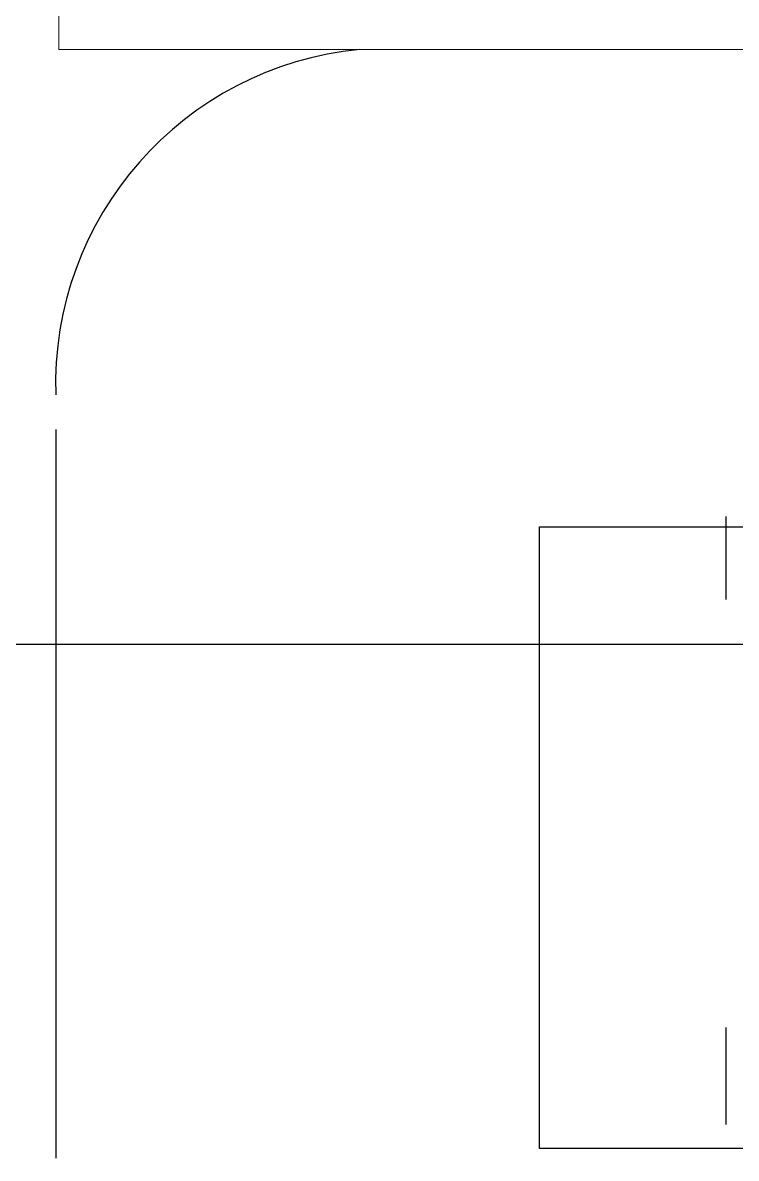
# Model space of a CAD drawing. Header units: inches. Extents: x 567429 to 582707, y 126347 to 133675.
# Drawn here: x 579492.7 to 579596, y 129374.8 to 129539.2 of the extents above; entities that cross this region are included whole.
import ezdxf

# ---------------------------------------------------------------- set-up
doc = ezdxf.new("R2010")
doc.units = ezdxf.units.IN
doc.header["$MEASUREMENT"] = 0
for name, color, linetype in [('mobl', 11, 'Continuous'), ('NURSE CALL WIRE', 4, 'Continuous'), ('wall kanaf', 4, 'Continuous')]:
    doc.layers.add(name, color=color, linetype=linetype)
doc.linetypes.add('ZIGZAG', pattern='A,0.0001,-0.2,[131,ltypeshp.shx,S=0.2,R=0,X=-0.2,Y=0],-0.4,[131,ltypeshp.shx,S=0.2,R=180,X=0.2,Y=0],-0.2', length=0.8001)

msp = doc.modelspace()

# ---------------------------------------------------------------- linework, layer by layer
at = {"layer": 'mobl', "color": 15, "linetype": 'ZIGZAG', "ltscale": 20}
msp.add_line((579497.49, 129480.29), (579497.49, 129374.79), dxfattribs=at)
at = {"layer": 'mobl', "color": 15}
for p, q in [((579594.49, 129467.7), (579594.49, 129455.7)), ((579567.49, 129466.2), (579767.49, 129466.2)), ((579567.49, 129376.2), (579567.49, 129466.2)), ((579594.49, 129393.7), (579594.49, 129379.7)), ((579767.49, 129376.2), (579567.49, 129376.2))]:
    msp.add_line(p, q, dxfattribs=at)
at = {"layer": 'mobl', "color": 15, "linetype": 'ZIGZAG', "ltscale": 20}
msp.add_arc((579546.12, 129486.85), 48.66, 95.4667, 181.8378, dxfattribs=at)
at = {"layer": 'NURSE CALL WIRE'}
msp.add_line((579128.54, 129449.14), (579727.31, 129449.24), dxfattribs=at)
at = {"layer": 'wall kanaf', "color": 15, "lineweight": 20, "ltscale": 0.1}
for p in [(579497.94, 129550.29), (579770.49, 129535.29)]:
    msp.add_line(p, (579497.94, 129535.29), dxfattribs=at)

doc.saveas('drawing.dxf')
